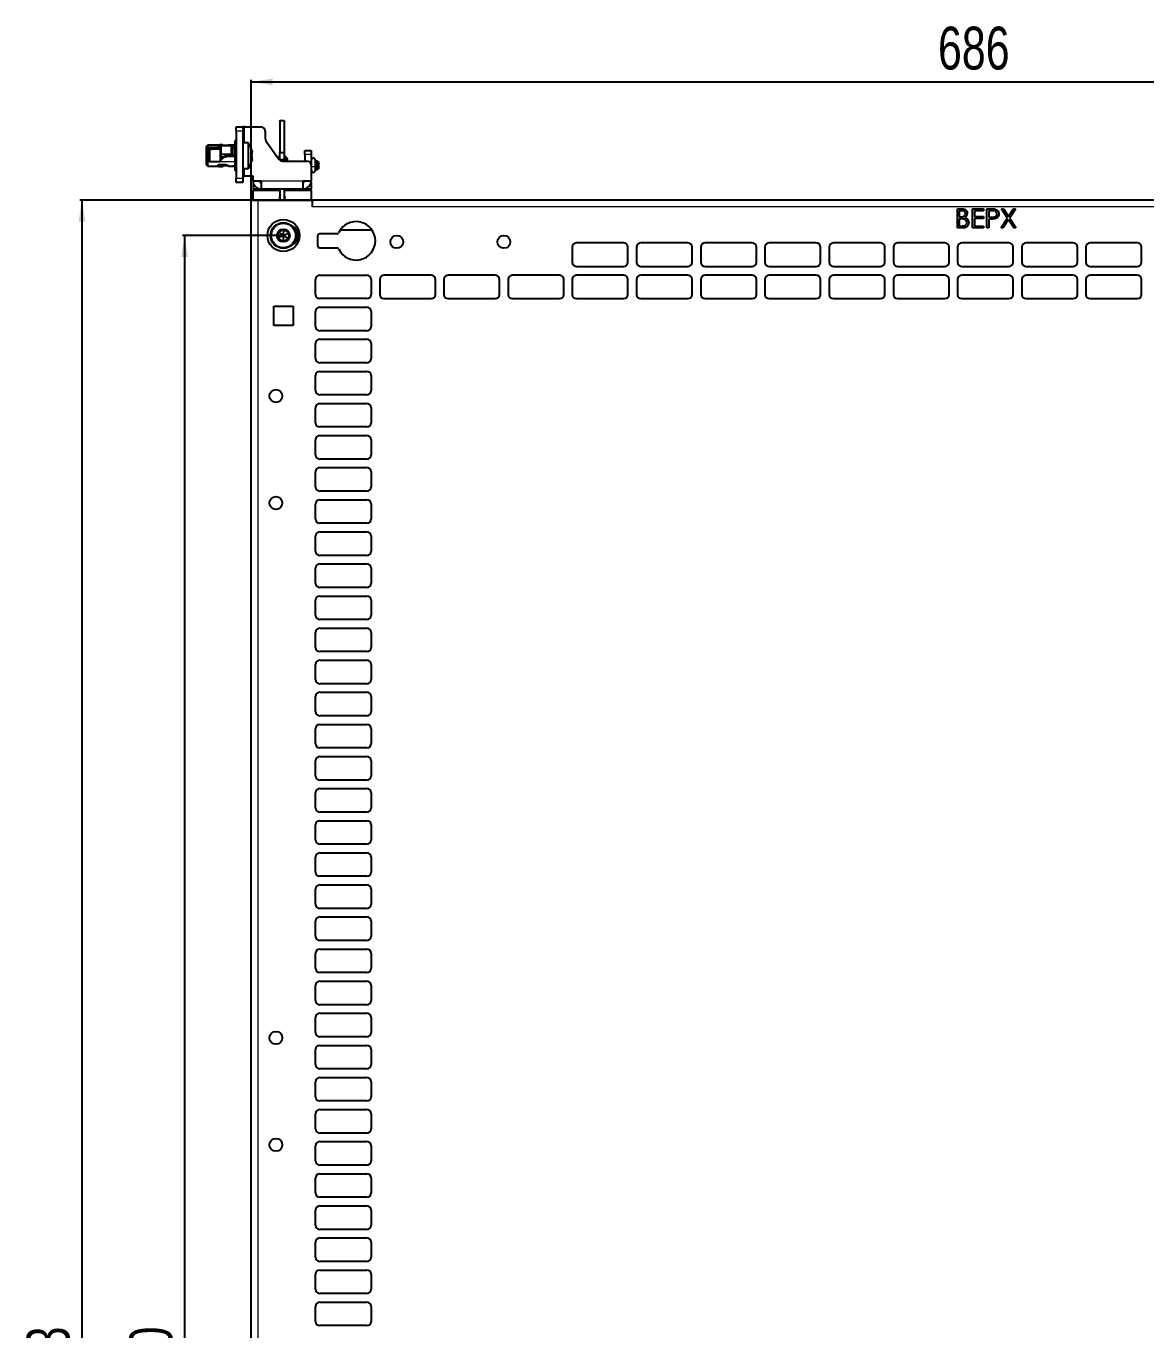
# Model space of a CAD drawing. Header units: millimetres. Extents: x -764 to 1099, y 554 to 2003.
# Drawn here: x -764 to -241, y 1319 to 1928 of the extents above; entities that cross this region are included whole.
import ezdxf

# ---------------------------------------------------------------- set-up
doc = ezdxf.new("R2010")
doc.units = ezdxf.units.MM
doc.layers.add('FORMAT', color=7, linetype='Continuous')
doc.styles.add('SLDTEXTSTYLE0', font='TXT', dxfattribs={"width": 0.75})
doc.dimstyles.new('SLDDIMSTYLE0', dxfattribs={"dimtxt": 20, "dimasz": 10, "dimexe": 0, "dimexo": 0.0625, "dimgap": 5, "dimtad": 2, "dimdec": 1, "dimrnd": 1e-09, "dimzin": 12, "dimdsep": 46, "dimtxsty": 'SLDTEXTSTYLE0', "dimsah": 1, "dimcen": 0.09, "dimadec": 0, "dimazin": 3, "dimtfac": 1, "dimtofl": 0, "dimtmove": 0, "dimatfit": 3, "dimfxl": 0, "dimfrac": 2, "dimtolj": 1, "dimtzin": 12, "dimarcsym": 0})

# ---------------------------------------------------------------- blocks, each defined once
blk = doc.blocks.new('_D')
at = {"layer": 'FORMAT'}
for p, q in [((-630.23, 1846.82), (-738.87, 1846.82)), ((-737.87, 1846.82), (-737.87, 763.8)), ((-630.23, 763.8), (-738.87, 763.8))]:
    blk.add_line(p, q, dxfattribs=at)
for points in [[(-737.87, 1846.82), (-739.41, 1836.82), (-736.33, 1836.82)], [(-737.87, 763.8), (-736.33, 773.8), (-739.41, 773.8)]]:
    blk.add_solid(points, dxfattribs=at)
at = {"layer": 'FORMAT', "insert": (-763.65, 1275.75), "char_height": 20, "attachment_point": 1, "rotation": 90, "style": 'SLDTEXTSTYLE0'}
blk.add_mtext('1083', dxfattribs=at)
blk = doc.blocks.new('_D_1')
at = {"layer": 'FORMAT'}
for p, q in [((-658.72, 1846.82), (-658.72, 1903.11)), ((-658.72, 1902.11), (27.28, 1902.11)), ((27.28, 1846.82), (27.28, 1903.11))]:
    blk.add_line(p, q, dxfattribs=at)
for points in [[(-658.72, 1902.11), (-648.72, 1900.57), (-648.72, 1903.65)], [(27.28, 1902.11), (17.28, 1903.65), (17.28, 1900.57)]]:
    blk.add_solid(points, dxfattribs=at)
at = {"layer": 'FORMAT', "insert": (-337.88, 1927.89), "char_height": 20, "attachment_point": 1, "style": 'SLDTEXTSTYLE0'}
blk.add_mtext('686', dxfattribs=at)
blk = doc.blocks.new('_D_5')
at = {"layer": 'FORMAT'}
for p, q in [((-643.73, 1830.31), (-690.87, 1830.31)), ((-689.87, 1830.31), (-689.87, 780.31)), ((-643.73, 780.31), (-690.87, 780.31))]:
    blk.add_line(p, q, dxfattribs=at)
for points in [[(-689.87, 1830.31), (-691.41, 1820.31), (-688.33, 1820.31)], [(-689.87, 780.31), (-688.33, 790.31), (-691.41, 790.31)]]:
    blk.add_solid(points, dxfattribs=at)
at = {"layer": 'FORMAT', "insert": (-715.65, 1275.75), "char_height": 20, "attachment_point": 1, "rotation": 90, "style": 'SLDTEXTSTYLE0'}
blk.add_mtext('1050', dxfattribs=at)

msp = doc.modelspace()

# ---------------------------------------------------------------- linework, layer by layer
at = {"color": 7, "linetype": 'Continuous', "lineweight": 25}
for p, q in [((-645.32, 1884.11), (-643.32, 1884.11)), ((-645.32, 1883.74), (-645.32, 1884.11)), ((-645.32, 1883.74), (-645.32, 1869.11)), ((-643.32, 1884.11), (-643.32, 1883.74)), ((-643.32, 1883.74), (-643.32, 1869.11)), ((-665.72, 1881.11), (-662.72, 1881.11)), ((-665.72, 1879.11), (-665.72, 1881.11)), ((-665.72, 1879.11), (-665.72, 1857.11)), ((-662.72, 1881.11), (-662.72, 1879.11)), ((-661.92, 1881.11), (-662.72, 1881.11)), ((-662.72, 1879.11), (-662.72, 1857.11)), ((-661.92, 1881.11), (-654.22, 1881.11)), ((-652.22, 1879.11), (-652.22, 1875.74)), ((-679.72, 1870.91), (-679.72, 1871.76)), ((-679.72, 1870.91), (-679.22, 1870.91)), ((-679.72, 1869.49), (-679.72, 1870.91)), ((-679.22, 1870.91), (-679.22, 1869.49)), ((-674.32, 1872.46), (-679.02, 1872.46)), ((-677.02, 1871.47), (-679.02, 1871.47)), ((-677.02, 1871.07), (-677.02, 1871.47)), ((-673.12, 1871.47), (-677.02, 1871.47)), ((-677.02, 1871.07), (-673.12, 1871.07)), ((-673.23, 1872.63), (-674.32, 1872.45)), ((-674.32, 1872.46), (-674.32, 1872.46)), ((-674.32, 1872.43), (-674.32, 1872.46)), ((-670.52, 1872.35), (-673.82, 1872.35)), ((-673.12, 1871.92), (-673, 1872.16)), ((-673.12, 1868.32), (-673.12, 1871.92)), ((-673, 1872.16), (-673, 1868.2)), ((-667.92, 1872.16), (-673, 1872.16)), ((-671.79, 1872.39), (-671.71, 1872.35)), ((-666.69, 1872.46), (-669.35, 1872.46)), ((-667.92, 1868.2), (-667.92, 1872.16)), ((-667.92, 1872.16), (-667.72, 1872.02)), ((-667.72, 1872.02), (-667.72, 1868.27)), ((-666.42, 1871.47), (-667.72, 1871.47)), ((-667.72, 1871.07), (-666.42, 1871.07)), ((-666.67, 1872.46), (-666.42, 1872.46)), ((-666.52, 1871.07), (-666.52, 1867.4)), ((-665.72, 1874.71), (-666.22, 1874.71)), ((-666.22, 1864.91), (-666.22, 1874.71)), ((-660.39, 1873.61), (-662.72, 1873.61)), ((-651.86, 1874.59), (-645.81, 1865.96)), ((-679.22, 1869.49), (-679.72, 1869.49)), ((-679.72, 1869.25), (-679.72, 1869.49)), ((-679.72, 1864.97), (-679.72, 1869.25)), ((-679.22, 1869.25), (-679.72, 1869.25)), ((-679.22, 1864.97), (-679.72, 1864.97)), ((-679.72, 1863.46), (-679.72, 1864.97)), ((-679.22, 1869.49), (-679.22, 1869.25)), ((-679.22, 1869.25), (-679.22, 1864.97)), ((-679.02, 1870.24), (-679.02, 1870.04)), ((-678.52, 1869.86), (-679.02, 1869.86)), ((-679.02, 1869.86), (-679.02, 1869.63)), ((-679.02, 1869.63), (-678.52, 1869.63)), ((-679.02, 1869.46), (-679.02, 1869.03)), ((-678.72, 1869.03), (-679.02, 1869.03)), ((-679.02, 1869.03), (-679.02, 1868.88)), ((-679.02, 1868.88), (-678.72, 1868.88)), ((-679.02, 1866.33), (-678.72, 1866.33)), ((-679.02, 1865.58), (-678.72, 1865.58)), ((-679.02, 1864.97), (-679.02, 1865.58)), ((-679.02, 1864.97), (-673.42, 1864.97)), ((-678.72, 1865.11), (-678.72, 1869.63)), ((-678.72, 1865.11), (-678.58, 1864.97)), ((-678.52, 1869.63), (-678.52, 1869.86)), ((-678.22, 1869.99), (-678.22, 1864.97)), ((-673.12, 1870.61), (-677.54, 1870.61)), ((-673.42, 1864.97), (-672.26, 1866.56)), ((-672.26, 1866.26), (-673.42, 1864.67)), ((-673.42, 1864.97), (-673.42, 1864.67)), ((-673.12, 1868.32), (-673, 1868.2)), ((-673.12, 1867.13), (-673.12, 1868.32)), ((-673.12, 1867.13), (-673, 1866.99)), ((-673.12, 1865.39), (-673.12, 1867.13)), ((-667.92, 1868.2), (-673, 1868.2)), ((-673, 1868.2), (-673, 1866.99)), ((-671.77, 1866.99), (-673, 1866.99)), ((-673, 1866.99), (-673, 1865.54)), ((-669.51, 1867.65), (-670.35, 1867.55)), ((-667.92, 1867.66), (-669.32, 1867.66)), ((-669.32, 1867.45), (-667.17, 1867.45)), ((-667.92, 1868.2), (-667.72, 1868.27)), ((-667.92, 1867.66), (-667.92, 1868.2)), ((-667.72, 1867.74), (-667.92, 1867.66)), ((-667.72, 1868.27), (-667.72, 1867.74)), ((-667.17, 1867.76), (-667.72, 1867.76)), ((-666.22, 1870.61), (-666.52, 1870.61)), ((-666.22, 1867.45), (-666.52, 1867.41)), ((-666.42, 1867.16), (-666.42, 1866.86)), ((-666.42, 1866.86), (-666.42, 1864.67)), ((-666.22, 1864.91), (-665.72, 1864.91)), ((-645.32, 1869.11), (-643.32, 1869.11)), ((-645.32, 1865.61), (-645.32, 1869.11)), ((-643.32, 1865.61), (-645.32, 1865.61)), ((-645.32, 1865.61), (-645.32, 1865.47)), ((-644.18, 1865.11), (-632.72, 1865.11)), ((-643.32, 1869.11), (-643.32, 1865.61)), ((-643.32, 1865.61), (-643.32, 1865.11)), ((-642.39, 1865.58), (-642.39, 1865.11)), ((-642.39, 1865.58), (-642.39, 1865.58)), ((-641.79, 1865.11), (-641.79, 1865.59)), ((-633.72, 1870.11), (-630.72, 1870.11)), ((-633.72, 1868.11), (-633.72, 1870.11)), ((-633.72, 1868.11), (-633.72, 1865.11)), ((-630.72, 1870.11), (-630.72, 1868.11)), ((-630.72, 1868.11), (-630.72, 1863.11)), ((-630.68, 1865.01), (-630.72, 1865.01)), ((-630.68, 1865.52), (-630.68, 1862.78)), ((-628.78, 1862.78), (-628.78, 1865.52)), ((-627.77, 1865.01), (-628.78, 1865.01)), ((-627.27, 1864.72), (-627.77, 1865.01)), ((-627.77, 1861.21), (-627.77, 1865.01)), ((-627.27, 1864.72), (-627.27, 1861.5)), ((-673.42, 1864.67), (-679.02, 1864.67)), ((-679.02, 1862.76), (-674.32, 1862.76)), ((-674.32, 1862.97), (-674.32, 1863.1)), ((-674.32, 1862.97), (-674.32, 1862.76)), ((-674.32, 1862.77), (-673.23, 1862.58)), ((-670.52, 1863.31), (-673.82, 1863.31)), ((-670.52, 1862.87), (-671.71, 1862.87)), ((-671.39, 1863.12), (-671.5, 1863.31)), ((-671.39, 1863.12), (-671.39, 1863.11)), ((-669.35, 1862.76), (-666.69, 1862.76)), ((-669.32, 1862.76), (-669.35, 1862.76)), ((-669.32, 1862.76), (-669.32, 1862.89)), ((-667.22, 1862.79), (-667.22, 1862.81)), ((-666.67, 1862.93), (-666.42, 1862.93)), ((-666.67, 1862.76), (-666.42, 1862.76)), ((-666.22, 1864.55), (-666.22, 1863.31)), ((-666.22, 1863.31), (-665.72, 1863.31)), ((-666.22, 1860.76), (-666.22, 1863.31)), ((-665.72, 1860.76), (-666.22, 1860.76)), ((-666.22, 1860.76), (-666.22, 1860.51)), ((-665.72, 1860.51), (-666.22, 1860.51)), ((-665.72, 1864.61), (-665.72, 1864.61)), ((-662.72, 1861.61), (-660.39, 1861.61)), ((-630.72, 1863.11), (-630.72, 1855.91)), ((-630.72, 1861.21), (-630.68, 1861.21)), ((-630.68, 1862.78), (-630.68, 1860.82)), ((-628.78, 1860.82), (-628.78, 1862.78)), ((-628.78, 1861.21), (-627.77, 1861.21)), ((-627.77, 1861.21), (-627.27, 1861.5)), ((-665.72, 1855.11), (-665.72, 1857.11)), ((-662.72, 1855.11), (-665.72, 1855.11)), ((-662.72, 1858.11), (-661.92, 1858.11)), ((-662.72, 1857.11), (-662.72, 1855.11)), ((-657.92, 1858.11), (-661.92, 1858.11)), ((-657.92, 1855.91), (-657.92, 1858.11)), ((-657.92, 1855.91), (-654.12, 1855.91)), ((-657.92, 1855.11), (-657.92, 1852.11)), ((-657.83, 1855.11), (-657.92, 1855.11)), ((-654.12, 1855.91), (-654.12, 1852.11)), ((-634.52, 1855.91), (-630.72, 1855.91)), ((-634.52, 1852.11), (-634.52, 1855.91)), ((-630.72, 1855.11), (-630.8, 1855.11)), ((-630.72, 1855.11), (-630.72, 1852.11)), ((-658.72, 763.81), (-658.72, 1846.81)), ((-658.72, 1846.81), (-655.62, 1846.81)), ((-657.92, 1852.11), (-654.12, 1852.11)), ((-657.92, 1852.11), (-657.92, 1851.31)), ((-657.92, 1846.81), (-657.92, 1851.31)), ((-655.62, 1846.81), (-630.22, 1846.81)), ((-654.12, 1852.11), (-645.82, 1852.11)), ((-645.82, 1852.11), (-642.82, 1852.11)), ((-645.82, 1851.31), (-645.82, 1852.11)), ((-645.82, 1851.31), (-645.32, 1851.31)), ((-645.32, 1852.11), (-645.32, 1846.81)), ((-643.32, 1852.11), (-643.32, 1846.81)), ((-643.32, 1851.31), (-642.82, 1851.31)), ((-642.82, 1852.11), (-634.52, 1852.11)), ((-642.82, 1852.11), (-642.82, 1851.31)), ((-634.52, 1852.11), (-630.72, 1852.11)), ((-630.72, 1851.31), (-630.72, 1852.11)), ((-630.72, 1851.31), (-630.72, 1846.81)), ((-630.22, 1846.81), (-630.22, 1846.82)), ((-1.22, 1846.82), (-630.22, 1846.82)), ((-630.22, 1846.81), (-630.22, 1843.72)), ((-328.83, 1842.82), (-327.07, 1842.82)), ((-328.83, 1833.82), (-328.83, 1842.82)), ((-328.02, 1841.89), (-328.02, 1839.01)), ((-326.93, 1841.89), (-328.02, 1841.89)), ((-321.68, 1842.82), (-316.6, 1842.82)), ((-321.68, 1833.82), (-321.68, 1842.82)), ((-320.87, 1841.89), (-320.87, 1839.13)), ((-316.6, 1841.89), (-320.87, 1841.89)), ((-316.6, 1842.82), (-316.6, 1841.89)), ((-314.98, 1842.82), (-313.22, 1842.82)), ((-314.98, 1833.82), (-314.98, 1842.82)), ((-314.18, 1841.89), (-314.18, 1838.89)), ((-312.53, 1841.89), (-314.18, 1841.89)), ((-308.23, 1842.82), (-307.3, 1842.82)), ((-305.41, 1838.41), (-308.23, 1842.82)), ((-307.3, 1842.82), (-304.95, 1839.14)), ((-304.95, 1839.14), (-302.59, 1842.82)), ((-301.66, 1842.82), (-304.48, 1838.41)), ((-302.59, 1842.82), (-301.66, 1842.82)), ((-328.02, 1839.01), (-327.48, 1839.01)), ((-328.02, 1838.09), (-328.02, 1834.74)), ((-327.49, 1838.09), (-328.02, 1838.09)), ((-328.02, 1834.74), (-326.87, 1834.74)), ((-320.87, 1839.13), (-316.6, 1839.13)), ((-320.87, 1838.2), (-320.87, 1834.74)), ((-316.6, 1838.2), (-320.87, 1838.2)), ((-320.87, 1834.74), (-316.6, 1834.74)), ((-316.6, 1839.13), (-316.6, 1838.2)), ((-316.6, 1834.74), (-316.6, 1833.82)), ((-314.18, 1838.89), (-312.6, 1838.87)), ((-314.18, 1837.97), (-314.18, 1833.82)), ((-313.53, 1837.97), (-314.18, 1837.97)), ((-308.35, 1833.82), (-305.41, 1838.41)), ((-304.95, 1837.68), (-307.42, 1833.82)), ((-302.47, 1833.82), (-304.95, 1837.68)), ((-304.48, 1838.41), (-301.54, 1833.82)), ((-643.72, 1830.31), (-646.33, 1829.09)), ((-643.72, 1830.31), (-646.08, 1831.96)), ((-643.72, 1830.31), (-643.97, 1827.43)), ((-643.72, 1830.31), (-643.47, 1833.18)), ((-643.72, 1830.31), (-641.1, 1831.53)), ((-643.72, 1830.31), (-641.35, 1828.65)), ((-627.72, 1830.07), (-627.72, 1825.57)), ((-618.77, 1831.07), (-626.72, 1831.07)), ((-602.23, 1832.82), (-617.2, 1832.82)), ((-326.4, 1833.82), (-328.83, 1833.82)), ((-316.6, 1833.82), (-321.68, 1833.82)), ((-314.18, 1833.82), (-314.98, 1833.82)), ((-307.42, 1833.82), (-308.35, 1833.82)), ((-301.54, 1833.82), (-302.47, 1833.82)), ((-626.72, 1824.57), (-618.77, 1824.57)), ((-508.72, 1824.81), (-508.72, 1817.81)), ((-484.72, 1826.81), (-506.72, 1826.81)), ((-482.72, 1817.81), (-482.72, 1824.81)), ((-478.72, 1824.81), (-478.72, 1817.81)), ((-454.72, 1826.81), (-476.72, 1826.81)), ((-452.72, 1817.81), (-452.72, 1824.81)), ((-448.72, 1824.81), (-448.72, 1817.81)), ((-424.72, 1826.81), (-446.72, 1826.81)), ((-422.72, 1817.81), (-422.72, 1824.81)), ((-418.72, 1824.81), (-418.72, 1817.81)), ((-394.72, 1826.81), (-416.72, 1826.81)), ((-392.72, 1817.81), (-392.72, 1824.81)), ((-388.72, 1824.81), (-388.72, 1817.81)), ((-364.72, 1826.81), (-386.72, 1826.81)), ((-362.72, 1817.81), (-362.72, 1824.81)), ((-358.72, 1824.81), (-358.72, 1817.81)), ((-334.72, 1826.81), (-356.72, 1826.81)), ((-332.72, 1817.81), (-332.72, 1824.81)), ((-328.72, 1824.81), (-328.72, 1817.81)), ((-304.72, 1826.81), (-326.72, 1826.81)), ((-302.72, 1817.81), (-302.72, 1824.81)), ((-298.72, 1824.81), (-298.72, 1817.81)), ((-274.72, 1826.81), (-296.72, 1826.81)), ((-272.72, 1817.81), (-272.72, 1824.81)), ((-268.72, 1824.81), (-268.72, 1817.81)), ((-244.72, 1826.81), (-266.72, 1826.81)), ((-242.72, 1817.81), (-242.72, 1824.81)), ((-626.72, 1811.81), (-604.72, 1811.81)), ((-574.72, 1811.81), (-596.72, 1811.81)), ((-544.72, 1811.81), (-566.72, 1811.81)), ((-514.72, 1811.81), (-536.72, 1811.81)), ((-506.72, 1815.81), (-484.72, 1815.81)), ((-484.72, 1811.81), (-506.72, 1811.81)), ((-476.72, 1815.81), (-454.72, 1815.81)), ((-454.72, 1811.81), (-476.72, 1811.81)), ((-446.72, 1815.81), (-424.72, 1815.81)), ((-424.72, 1811.81), (-446.72, 1811.81)), ((-416.72, 1815.81), (-394.72, 1815.81)), ((-394.72, 1811.81), (-416.72, 1811.81)), ((-386.72, 1815.81), (-364.72, 1815.81)), ((-364.72, 1811.81), (-386.72, 1811.81)), ((-356.72, 1815.81), (-334.72, 1815.81)), ((-334.72, 1811.81), (-356.72, 1811.81)), ((-326.72, 1815.81), (-304.72, 1815.81)), ((-304.72, 1811.81), (-326.72, 1811.81)), ((-296.72, 1815.81), (-274.72, 1815.81)), ((-274.72, 1811.81), (-296.72, 1811.81)), ((-266.72, 1815.81), (-244.72, 1815.81)), ((-244.72, 1811.81), (-266.72, 1811.81)), ((-628.72, 1802.81), (-628.72, 1809.81)), ((-602.72, 1809.81), (-602.72, 1802.81)), ((-598.72, 1809.81), (-598.72, 1802.81)), ((-572.72, 1802.81), (-572.72, 1809.81)), ((-568.72, 1809.81), (-568.72, 1802.81)), ((-542.72, 1802.81), (-542.72, 1809.81)), ((-538.72, 1809.81), (-538.72, 1802.81)), ((-512.72, 1802.81), (-512.72, 1809.81)), ((-508.72, 1809.81), (-508.72, 1802.81)), ((-482.72, 1802.81), (-482.72, 1809.81)), ((-478.72, 1809.81), (-478.72, 1802.81)), ((-452.72, 1802.81), (-452.72, 1809.81)), ((-448.72, 1809.81), (-448.72, 1802.81)), ((-422.72, 1802.81), (-422.72, 1809.81)), ((-418.72, 1809.81), (-418.72, 1802.81)), ((-392.72, 1802.81), (-392.72, 1809.81)), ((-388.72, 1809.81), (-388.72, 1802.81)), ((-362.72, 1802.81), (-362.72, 1809.81)), ((-358.72, 1809.81), (-358.72, 1802.81)), ((-332.72, 1802.81), (-332.72, 1809.81)), ((-328.72, 1809.81), (-328.72, 1802.81)), ((-302.72, 1802.81), (-302.72, 1809.81)), ((-298.72, 1809.81), (-298.72, 1802.81)), ((-272.72, 1802.81), (-272.72, 1809.81)), ((-268.72, 1809.81), (-268.72, 1802.81)), ((-242.72, 1802.81), (-242.72, 1809.81)), ((-604.72, 1800.81), (-626.72, 1800.81)), ((-596.72, 1800.81), (-574.72, 1800.81)), ((-566.72, 1800.81), (-544.72, 1800.81)), ((-536.72, 1800.81), (-514.72, 1800.81)), ((-506.72, 1800.81), (-484.72, 1800.81)), ((-476.72, 1800.81), (-454.72, 1800.81)), ((-446.72, 1800.81), (-424.72, 1800.81)), ((-416.72, 1800.81), (-394.72, 1800.81)), ((-386.72, 1800.81), (-364.72, 1800.81)), ((-356.72, 1800.81), (-334.72, 1800.81)), ((-326.72, 1800.81), (-304.72, 1800.81)), ((-296.72, 1800.81), (-274.72, 1800.81)), ((-266.72, 1800.81), (-244.72, 1800.81)), ((-648.22, 1797.31), (-639.22, 1797.31)), ((-648.22, 1788.31), (-648.22, 1797.31)), ((-639.22, 1797.31), (-639.22, 1788.31)), ((-628.72, 1787.81), (-628.72, 1794.81)), ((-626.72, 1796.81), (-604.72, 1796.81)), ((-602.72, 1794.81), (-602.72, 1787.81)), ((-639.22, 1788.31), (-648.22, 1788.31)), ((-604.72, 1785.81), (-626.72, 1785.81)), ((-628.72, 1772.81), (-628.72, 1779.81)), ((-626.72, 1781.81), (-604.72, 1781.81)), ((-602.72, 1779.81), (-602.72, 1772.81)), ((-604.72, 1770.81), (-626.72, 1770.81)), ((-628.72, 1757.81), (-628.72, 1764.81)), ((-626.72, 1766.81), (-604.72, 1766.81)), ((-602.72, 1764.81), (-602.72, 1757.81)), ((-604.72, 1755.81), (-626.72, 1755.81)), ((-628.72, 1742.81), (-628.72, 1749.81)), ((-626.72, 1751.81), (-604.72, 1751.81)), ((-602.72, 1749.81), (-602.72, 1742.81)), ((-604.72, 1740.81), (-626.72, 1740.81)), ((-626.72, 1736.81), (-604.72, 1736.81)), ((-628.72, 1727.81), (-628.72, 1734.81)), ((-602.72, 1734.81), (-602.72, 1727.81)), ((-604.72, 1725.81), (-626.72, 1725.81)), ((-628.72, 1712.81), (-628.72, 1719.81)), ((-626.72, 1721.81), (-604.72, 1721.81)), ((-602.72, 1719.81), (-602.72, 1712.81)), ((-604.72, 1710.81), (-626.72, 1710.81)), ((-626.72, 1706.81), (-604.72, 1706.81)), ((-628.72, 1697.81), (-628.72, 1704.81)), ((-602.72, 1704.81), (-602.72, 1697.81)), ((-604.72, 1695.81), (-626.72, 1695.81)), ((-628.72, 1682.81), (-628.72, 1689.81)), ((-626.72, 1691.81), (-604.72, 1691.81)), ((-602.72, 1689.81), (-602.72, 1682.81)), ((-604.72, 1680.81), (-626.72, 1680.81)), ((-626.72, 1676.81), (-604.72, 1676.81)), ((-628.72, 1667.81), (-628.72, 1674.81)), ((-602.72, 1674.81), (-602.72, 1667.81)), ((-604.72, 1665.81), (-626.72, 1665.81)), ((-628.72, 1652.81), (-628.72, 1659.81)), ((-626.72, 1661.81), (-604.72, 1661.81)), ((-602.72, 1659.81), (-602.72, 1652.81)), ((-604.72, 1650.81), (-626.72, 1650.81)), ((-626.72, 1646.81), (-604.72, 1646.81)), ((-628.72, 1637.81), (-628.72, 1644.81)), ((-602.72, 1644.81), (-602.72, 1637.81)), ((-604.72, 1635.81), (-626.72, 1635.81)), ((-628.72, 1622.81), (-628.72, 1629.81)), ((-626.72, 1631.81), (-604.72, 1631.81)), ((-602.72, 1629.81), (-602.72, 1622.81)), ((-604.72, 1620.81), (-626.72, 1620.81)), ((-626.72, 1616.81), (-604.72, 1616.81)), ((-628.72, 1607.81), (-628.72, 1614.81)), ((-602.72, 1614.81), (-602.72, 1607.81)), ((-604.72, 1605.81), (-626.72, 1605.81)), ((-628.72, 1592.81), (-628.72, 1599.81)), ((-626.72, 1601.81), (-604.72, 1601.81)), ((-602.72, 1599.81), (-602.72, 1592.81)), ((-604.72, 1590.81), (-626.72, 1590.81)), ((-628.72, 1577.81), (-628.72, 1584.81)), ((-626.72, 1586.81), (-604.72, 1586.81)), ((-602.72, 1584.81), (-602.72, 1577.81)), ((-604.72, 1575.81), (-626.72, 1575.81)), ((-628.72, 1562.81), (-628.72, 1569.81)), ((-626.72, 1571.81), (-604.72, 1571.81)), ((-602.72, 1569.81), (-602.72, 1562.81)), ((-604.72, 1560.81), (-626.72, 1560.81)), ((-628.72, 1547.81), (-628.72, 1554.81)), ((-626.72, 1556.81), (-604.72, 1556.81)), ((-602.72, 1554.81), (-602.72, 1547.81)), ((-604.72, 1545.81), (-626.72, 1545.81)), ((-626.72, 1541.81), (-604.72, 1541.81)), ((-628.72, 1532.81), (-628.72, 1539.81)), ((-602.72, 1539.81), (-602.72, 1532.81)), ((-604.72, 1530.81), (-626.72, 1530.81)), ((-628.72, 1517.81), (-628.72, 1524.81)), ((-626.72, 1526.81), (-604.72, 1526.81)), ((-602.72, 1524.81), (-602.72, 1517.81)), ((-604.72, 1515.81), (-626.72, 1515.81)), ((-626.72, 1511.81), (-604.72, 1511.81)), ((-628.72, 1502.81), (-628.72, 1509.81)), ((-602.72, 1509.81), (-602.72, 1502.81)), ((-604.72, 1500.81), (-626.72, 1500.81)), ((-628.72, 1487.81), (-628.72, 1494.81)), ((-626.72, 1496.81), (-604.72, 1496.81)), ((-602.72, 1494.81), (-602.72, 1487.81)), ((-604.72, 1485.81), (-626.72, 1485.81)), ((-626.72, 1481.81), (-604.72, 1481.81)), ((-628.72, 1472.81), (-628.72, 1479.81)), ((-602.72, 1479.81), (-602.72, 1472.81)), ((-604.72, 1470.81), (-626.72, 1470.81)), ((-628.72, 1457.81), (-628.72, 1464.81)), ((-626.72, 1466.81), (-604.72, 1466.81)), ((-602.72, 1464.81), (-602.72, 1457.81)), ((-604.72, 1455.81), (-626.72, 1455.81)), ((-626.72, 1451.81), (-604.72, 1451.81)), ((-628.72, 1442.81), (-628.72, 1449.81)), ((-602.72, 1449.81), (-602.72, 1442.81)), ((-604.72, 1440.81), (-626.72, 1440.81)), ((-628.72, 1427.81), (-628.72, 1434.81)), ((-626.72, 1436.81), (-604.72, 1436.81)), ((-602.72, 1434.81), (-602.72, 1427.81)), ((-604.72, 1425.81), (-626.72, 1425.81)), ((-626.72, 1421.81), (-604.72, 1421.81)), ((-628.72, 1412.81), (-628.72, 1419.81)), ((-602.72, 1419.81), (-602.72, 1412.81)), ((-604.72, 1410.81), (-626.72, 1410.81)), ((-628.72, 1397.81), (-628.72, 1404.81)), ((-626.72, 1406.81), (-604.72, 1406.81)), ((-602.72, 1404.81), (-602.72, 1397.81)), ((-604.72, 1395.81), (-626.72, 1395.81)), ((-628.72, 1382.81), (-628.72, 1389.81)), ((-626.72, 1391.81), (-604.72, 1391.81)), ((-602.72, 1389.81), (-602.72, 1382.81)), ((-604.72, 1380.81), (-626.72, 1380.81)), ((-628.72, 1367.81), (-628.72, 1374.81)), ((-626.72, 1376.81), (-604.72, 1376.81)), ((-602.72, 1374.81), (-602.72, 1367.81)), ((-604.72, 1365.81), (-626.72, 1365.81)), ((-628.72, 1352.81), (-628.72, 1359.81)), ((-626.72, 1361.81), (-604.72, 1361.81)), ((-602.72, 1359.81), (-602.72, 1352.81)), ((-604.72, 1350.81), (-626.72, 1350.81)), ((-626.72, 1346.81), (-604.72, 1346.81)), ((-628.72, 1337.81), (-628.72, 1344.81)), ((-602.72, 1344.81), (-602.72, 1337.81)), ((-604.72, 1335.81), (-626.72, 1335.81)), ((-628.72, 1322.81), (-628.72, 1329.81)), ((-626.72, 1331.81), (-604.72, 1331.81)), ((-602.72, 1329.81), (-602.72, 1322.81)), ((-604.72, 1320.81), (-626.72, 1320.81))]:
    msp.add_line(p, q, dxfattribs=at)
at = {"color": 8, "linetype": 'Continuous', "lineweight": 18}
for p, q in [((-643.32, 1883.74), (-645.32, 1883.74)), ((-662.72, 1879.11), (-665.72, 1879.11)), ((-661.92, 1873.61), (-661.92, 1881.11)), ((-679.02, 1872.46), (-679.02, 1871.47)), ((-671.82, 1872.35), (-671.79, 1872.39)), ((-666.42, 1871.47), (-666.42, 1872.46)), ((-666.42, 1870.61), (-666.42, 1871.07)), ((-660.39, 1873.61), (-660.39, 1861.61)), ((-659.95, 1873.38), (-659.95, 1861.84)), ((-672.26, 1866.56), (-672.26, 1866.26)), ((-669.51, 1867.43), (-669.51, 1867.65)), ((-669.32, 1867.66), (-669.32, 1867.45)), ((-667.17, 1867.45), (-667.17, 1867.76)), ((-630.72, 1868.11), (-633.72, 1868.11)), ((-679.02, 1864.67), (-679.02, 1862.76)), ((-666.42, 1864.67), (-673.42, 1864.67)), ((-670.52, 1862.87), (-670.52, 1863.31)), ((-666.67, 1862.93), (-666.67, 1862.76)), ((-666.42, 1862.93), (-666.42, 1864.67)), ((-661.92, 1858.11), (-661.92, 1861.61)), ((-665.72, 1857.11), (-662.72, 1857.11)), ((-654.12, 1855.91), (-634.52, 1855.91)), ((-657.92, 1851.31), (-645.82, 1851.31)), ((-655.62, 1846.81), (-655.62, 763.81)), ((-642.82, 1851.31), (-630.72, 1851.31)), ((-1.22, 1843.72), (-630.22, 1843.72))]:
    msp.add_line(p, q, dxfattribs=at)
at = {"color": 7, "linetype": 'Continuous', "lineweight": 25, "flags": 128}
for points in [[(-666.22, 1871.09), (-666.28, 1871.08), (-666.42, 1871.07)], [(-679.22, 1870.12), (-679.21, 1870.15), (-679.2, 1870.17), (-679.18, 1870.19), (-679.16, 1870.21), (-679.13, 1870.22), (-679.09, 1870.23), (-679.06, 1870.24), (-679.02, 1870.24)], [(-679.22, 1865.09), (-679.21, 1865.07), (-679.2, 1865.05), (-679.18, 1865.03), (-679.16, 1865.01), (-679.13, 1864.99), (-679.09, 1864.98), (-679.06, 1864.97), (-679.02, 1864.97)], [(-666.22, 1864.95), (-666.28, 1864.96), (-666.42, 1864.97)], [(-666.22, 1864.55), (-666.22, 1864.57), (-666.23, 1864.59), (-666.25, 1864.62), (-666.28, 1864.63), (-666.31, 1864.65), (-666.34, 1864.66), (-666.38, 1864.67), (-666.42, 1864.67)], [(-643.32, 1848.81), (-643.16, 1848.54), (-643.07, 1848.06)], [(-643.07, 1848.06), (-643.16, 1847.58), (-643.32, 1847.31)]]:
    msp.add_lwpolyline(points, dxfattribs=at)
at = {"color": 8, "linetype": 'Continuous', "lineweight": 18, "flags": 128}
msp.add_lwpolyline([(-642.39, 1865.58), (-642.39, 1865.58), (-642.36, 1865.51), (-642.3, 1865.45), (-642.2, 1865.41), (-642.08, 1865.4), (-641.97, 1865.42), (-641.87, 1865.46), (-641.81, 1865.53), (-641.79, 1865.59)], dxfattribs=at)
at = {"color": 7, "linetype": 'Continuous', "lineweight": 25}
for centre, radius in [((-643.72, 1830.31), 7.5), ((-643.72, 1830.31), 6), ((-643.72, 1830.31), 5.7), ((-643.72, 1830.31), 3), ((-590.72, 1827.32), 3), ((-540.72, 1827.32), 3), ((-647.22, 1755.31), 3), ((-647.22, 1705.31), 3), ((-647.22, 1455.31), 3), ((-647.22, 1405.31), 3)]:
    msp.add_circle(centre, radius, dxfattribs=at)
for centre, radius, start, end in [((-654.22, 1879.11), 2, 360, 90), ((-679.02, 1871.76), 0.7, 90, 180), ((-679.08, 1870.83), 0.641, 84.2482, 172.76341), ((-679.04, 1870.89), 0.183, 84.2482, 172.76341), ((-666.42, 1872.66), 0.2, 269.9998, 359.9998), ((-666.4, 1871.65), 0.183, 264.2482, 352.76341), ((-660.39, 1873.07), 0.54, 35.25153, 90), ((-668.12, 1867.61), 10, 10.88492, 35.25153), ((-650.22, 1875.74), 2, 180, 214.99202), ((-679.1, 1865.37), 0.71, 215.13134, 277.00891), ((-669.32, 1866.52), 0.932, 89.97001, 102.02775), ((-667.1, 1867.07), 0.687, 7.23659, 95.7518), ((-667.1, 1866.77), 0.687, 7.23659, 95.7518), ((-666.17, 1864.47), 0.46, 10.17904, 76.87192), ((-668.12, 1867.61), 10, 324.74847, 349.02158), ((-644.18, 1867.11), 2, 214.99202, 270), ((-632.72, 1863.11), 2, 0, 90), ((-629.73, 1865.52), 0.95, 0, 180), ((-679.02, 1863.46), 0.7, 180, 270), ((-666.41, 1862.73), 0.197, 1.0398, 91.00336), ((-666.42, 1862.56), 0.2, 0.0002, 90.0002), ((-660.39, 1862.15), 0.54, 270, 324.74847), ((-629.73, 1860.82), 0.95, 180, 0), ((-654.12, 1855.91), 3.8, 180, 270), ((-654.12, 1855.91), 0.8, 180, 270), ((-634.52, 1855.91), 3.8, 270, 0), ((-634.52, 1855.91), 0.8, 270, 0), ((-644.32, 1848.06), 1.25, 143.1301, 216.8699), ((-641.22, 1830.31), 4.5, 294.97496, 65.02504), ((-609.72, 1827.82), 9, 205.15066, 154.84934), ((-626.72, 1830.07), 1, 90, 180), ((-618.77, 1832.07), 1, 270, 334.84934), ((-626.72, 1825.57), 1, 180, 270), ((-618.77, 1823.57), 1, 25.15066, 90), ((-506.72, 1824.81), 2, 90, 180), ((-484.72, 1824.81), 2, 0, 90), ((-476.72, 1824.81), 2, 90, 180), ((-454.72, 1824.81), 2, 0, 90), ((-446.72, 1824.81), 2, 90, 180), ((-424.72, 1824.81), 2, 0, 90), ((-416.72, 1824.81), 2, 90, 180), ((-394.72, 1824.81), 2, 0, 90), ((-386.72, 1824.81), 2, 90, 180), ((-364.72, 1824.81), 2, 0, 90), ((-356.72, 1824.81), 2, 90, 180), ((-334.72, 1824.81), 2, 0, 90), ((-326.72, 1824.81), 2, 90, 180), ((-304.72, 1824.81), 2, 0, 90), ((-296.72, 1824.81), 2, 90, 180), ((-274.72, 1824.81), 2, 0, 90), ((-266.72, 1824.81), 2, 90, 180), ((-244.72, 1824.81), 2, 0, 90), ((-506.72, 1817.81), 2, 180, 270), ((-484.72, 1817.81), 2, 270, 0), ((-476.72, 1817.81), 2, 180, 270), ((-454.72, 1817.81), 2, 270, 0), ((-446.72, 1817.81), 2, 180, 270), ((-424.72, 1817.81), 2, 270, 0), ((-416.72, 1817.81), 2, 180, 270), ((-394.72, 1817.81), 2, 270, 0), ((-386.72, 1817.81), 2, 180, 270), ((-364.72, 1817.81), 2, 270, 0), ((-356.72, 1817.81), 2, 180, 270), ((-334.72, 1817.81), 2, 270, 0), ((-326.72, 1817.81), 2, 180, 270), ((-304.72, 1817.81), 2, 270, 0), ((-296.72, 1817.81), 2, 180, 270), ((-274.72, 1817.81), 2, 270, 0), ((-266.72, 1817.81), 2, 180, 270), ((-244.72, 1817.81), 2, 270, 0), ((-626.72, 1809.81), 2, 90, 180), ((-604.72, 1809.81), 2, 0, 90), ((-596.72, 1809.81), 2, 90, 180), ((-574.72, 1809.81), 2, 0, 90), ((-566.72, 1809.81), 2, 90, 180), ((-544.72, 1809.81), 2, 0, 90), ((-536.72, 1809.81), 2, 90, 180), ((-514.72, 1809.81), 2, 0, 90), ((-506.72, 1809.81), 2, 90, 180), ((-484.72, 1809.81), 2, 0, 90), ((-476.72, 1809.81), 2, 90, 180), ((-454.72, 1809.81), 2, 0, 90), ((-446.72, 1809.81), 2, 90, 180), ((-424.72, 1809.81), 2, 0, 90), ((-416.72, 1809.81), 2, 90, 180), ((-394.72, 1809.81), 2, 0, 90), ((-386.72, 1809.81), 2, 90, 180), ((-364.72, 1809.81), 2, 0, 90), ((-356.72, 1809.81), 2, 90, 180), ((-334.72, 1809.81), 2, 0, 90), ((-326.72, 1809.81), 2, 90, 180), ((-304.72, 1809.81), 2, 0, 90), ((-296.72, 1809.81), 2, 90, 180), ((-274.72, 1809.81), 2, 0, 90), ((-266.72, 1809.81), 2, 90, 180), ((-244.72, 1809.81), 2, 0, 90), ((-626.72, 1802.81), 2, 180, 270), ((-604.72, 1802.81), 2, 270, 0), ((-596.72, 1802.81), 2, 180, 270), ((-574.72, 1802.81), 2, 270, 0), ((-566.72, 1802.81), 2, 180, 270), ((-544.72, 1802.81), 2, 270, 0), ((-536.72, 1802.81), 2, 180, 270), ((-514.72, 1802.81), 2, 270, 0), ((-506.72, 1802.81), 2, 180, 270), ((-484.72, 1802.81), 2, 270, 0), ((-476.72, 1802.81), 2, 180, 270), ((-454.72, 1802.81), 2, 270, 0), ((-446.72, 1802.81), 2, 180, 270), ((-424.72, 1802.81), 2, 270, 0), ((-416.72, 1802.81), 2, 180, 270), ((-394.72, 1802.81), 2, 270, 0), ((-386.72, 1802.81), 2, 180, 270), ((-364.72, 1802.81), 2, 270, 0), ((-356.72, 1802.81), 2, 180, 270), ((-334.72, 1802.81), 2, 270, 0), ((-326.72, 1802.81), 2, 180, 270), ((-304.72, 1802.81), 2, 270, 0), ((-296.72, 1802.81), 2, 180, 270), ((-274.72, 1802.81), 2, 270, 0), ((-266.72, 1802.81), 2, 180, 270), ((-244.72, 1802.81), 2, 270, 0), ((-626.72, 1794.81), 2, 90, 180), ((-604.72, 1794.81), 2, 0, 90), ((-626.72, 1787.81), 2, 180, 270), ((-604.72, 1787.81), 2, 270, 0), ((-626.72, 1779.81), 2, 90, 180), ((-604.72, 1779.81), 2, 0, 90), ((-626.72, 1772.81), 2, 180, 270), ((-604.72, 1772.81), 2, 270, 360), ((-626.72, 1764.81), 2, 90, 180), ((-604.72, 1764.81), 2, 0, 90), ((-626.72, 1757.81), 2, 180, 270), ((-604.72, 1757.81), 2, 270, 0), ((-626.72, 1749.81), 2, 90, 180), ((-604.72, 1749.81), 2, 0, 90), ((-626.72, 1742.81), 2, 180, 270), ((-626.72, 1734.81), 2, 90, 180), ((-604.72, 1742.81), 2, 270, 0), ((-604.72, 1734.81), 2, 0, 90), ((-626.72, 1727.81), 2, 180, 270), ((-604.72, 1727.81), 2, 270, 0), ((-626.72, 1719.81), 2, 90, 180), ((-604.72, 1719.81), 2, 0, 90), ((-626.72, 1712.81), 2, 180, 270), ((-604.72, 1712.81), 2, 270, 0), ((-626.72, 1704.81), 2, 90, 180), ((-604.72, 1704.81), 2, 0, 90), ((-626.72, 1697.81), 2, 180, 270), ((-604.72, 1697.81), 2, 270, 0), ((-626.72, 1689.81), 2, 90, 180), ((-604.72, 1689.81), 2, 0, 90), ((-626.72, 1682.81), 2, 180, 270), ((-604.72, 1682.81), 2, 270, 0), ((-626.72, 1674.81), 2, 90, 180), ((-604.72, 1674.81), 2, 0, 90), ((-626.72, 1667.81), 2, 180, 270), ((-604.72, 1667.81), 2, 270, 0), ((-626.72, 1659.81), 2, 90, 180), ((-604.72, 1659.81), 2, 0, 90), ((-626.72, 1652.81), 2, 180, 270), ((-604.72, 1652.81), 2, 270, 0), ((-626.72, 1644.81), 2, 90, 180), ((-604.72, 1644.81), 2, 0, 90), ((-626.72, 1637.81), 2, 180, 270), ((-604.72, 1637.81), 2, 270, 0), ((-626.72, 1629.81), 2, 90, 180), ((-604.72, 1629.81), 2, 0, 90), ((-626.72, 1622.81), 2, 180, 270), ((-604.72, 1622.81), 2, 270, 0), ((-626.72, 1614.81), 2, 90, 180), ((-604.72, 1614.81), 2, 0, 90), ((-626.72, 1607.81), 2, 180, 270), ((-604.72, 1607.81), 2, 270, 0), ((-626.72, 1599.81), 2, 90, 180), ((-604.72, 1599.81), 2, 0, 90), ((-626.72, 1592.81), 2, 180, 270), ((-604.72, 1592.81), 2, 270, 0), ((-626.72, 1584.81), 2, 90, 180), ((-604.72, 1584.81), 2, 0, 90), ((-626.72, 1577.81), 2, 180, 270), ((-604.72, 1577.81), 2, 270, 0), ((-626.72, 1569.81), 2, 90, 180), ((-604.72, 1569.81), 2, 0, 90), ((-626.72, 1562.81), 2, 180, 270), ((-604.72, 1562.81), 2, 270, 0), ((-626.72, 1554.81), 2, 90, 180), ((-604.72, 1554.81), 2, 0, 90), ((-626.72, 1547.81), 2, 180, 270), ((-626.72, 1539.81), 2, 90, 180), ((-604.72, 1547.81), 2, 270, 0), ((-604.72, 1539.81), 2, 0, 90), ((-626.72, 1532.81), 2, 180, 270), ((-604.72, 1532.81), 2, 270, 0), ((-626.72, 1524.81), 2, 90, 180), ((-604.72, 1524.81), 2, 0, 90), ((-626.72, 1517.81), 2, 180, 270), ((-604.72, 1517.81), 2, 270, 0), ((-626.72, 1509.81), 2, 90, 180), ((-604.72, 1509.81), 2, 0, 90), ((-626.72, 1502.81), 2, 180, 270), ((-604.72, 1502.81), 2, 270, 0), ((-626.72, 1494.81), 2, 90, 180), ((-604.72, 1494.81), 2, 0, 90), ((-626.72, 1487.81), 2, 180, 270), ((-604.72, 1487.81), 2, 270, 0), ((-626.72, 1479.81), 2, 90, 180), ((-604.72, 1479.81), 2, 0, 90), ((-626.72, 1472.81), 2, 180, 270), ((-604.72, 1472.81), 2, 270, 0), ((-626.72, 1464.81), 2, 90, 180), ((-604.72, 1464.81), 2, 0, 90), ((-626.72, 1457.81), 2, 180, 270), ((-604.72, 1457.81), 2, 270, 0), ((-626.72, 1449.81), 2, 90, 180), ((-604.72, 1449.81), 2, 0, 90), ((-626.72, 1442.81), 2, 180, 270), ((-604.72, 1442.81), 2, 270, 0), ((-626.72, 1434.81), 2, 90, 180), ((-604.72, 1434.81), 2, 0, 90), ((-626.72, 1427.81), 2, 180, 270), ((-604.72, 1427.81), 2, 270, 0), ((-626.72, 1419.81), 2, 90, 180), ((-604.72, 1419.81), 2, 0, 90), ((-626.72, 1412.81), 2, 180, 270), ((-604.72, 1412.81), 2, 270, 0), ((-626.72, 1404.81), 2, 90, 180), ((-604.72, 1404.81), 2, 0, 90), ((-626.72, 1397.81), 2, 180, 270), ((-604.72, 1397.81), 2, 270, 0), ((-626.72, 1389.81), 2, 90, 180), ((-604.72, 1389.81), 2, 0, 90), ((-626.72, 1382.81), 2, 180, 270), ((-604.72, 1382.81), 2, 270, 0), ((-626.72, 1374.81), 2, 90, 180), ((-604.72, 1374.81), 2, 0, 90), ((-626.72, 1367.81), 2, 180, 270), ((-604.72, 1367.81), 2, 270, 0), ((-626.72, 1359.81), 2, 90, 180), ((-604.72, 1359.81), 2, 0, 90), ((-626.72, 1352.81), 2, 180, 270), ((-626.72, 1344.81), 2, 90, 180), ((-604.72, 1352.81), 2, 270, 0), ((-604.72, 1344.81), 2, 0, 90), ((-626.72, 1337.81), 2, 180, 270), ((-604.72, 1337.81), 2, 270, 0), ((-626.72, 1329.81), 2, 90, 180), ((-604.72, 1329.81), 2, 0, 90), ((-626.72, 1322.81), 2, 180, 270), ((-604.72, 1322.81), 2, 270, 0)]:
    msp.add_arc(centre, radius, start, end, dxfattribs=at)
at = {"color": 8, "linetype": 'Continuous', "lineweight": 18}
for centre, start, end in [((-629.96, 1864.2), 243.08911, 278.36945), ((-629.5, 1864.2), 261.63055, 296.91089)]:
    msp.add_arc(centre, 1.59, start, end, dxfattribs=at)
at = {"color": 7, "linetype": 'Continuous', "lineweight": 25}
msp.add_ellipse((-669.32, 1867.33), major_axis=(0.75, 0), ratio=0.445831, start_param=1.570796, end_param=1.83344, dxfattribs=at)
for points, knots in [([(-679.02, 1871.47), (-679.02, 1871.2), (-679.02, 1870.73), (-679.02, 1870.13), (-679.02, 1869.86)], [0, 0, 0, 0, 0.559866, 1, 1, 1, 1]), ([(-677.02, 1871.47), (-677.3, 1871.2), (-677.8, 1870.73), (-678.3, 1870.13), (-678.52, 1869.86)], [0, 0, 0, 0, 0.559911, 1, 1, 1, 1]), ([(-677.02, 1871.07), (-677.3, 1870.83), (-677.8, 1870.41), (-678.3, 1869.87), (-678.52, 1869.63)], [0, 0, 0, 0, 0.559868, 1, 1, 1, 1]), ([(-674.32, 1872.46), (-673.82, 1872.57), (-673.15, 1872.73), (-672.25, 1872.71), (-671.95, 1872.5), (-671.79, 1872.39)], [0, 0, 0, 0, 0.587693, 0.790818, 1, 1, 1, 1]), ([(-673.82, 1872.35), (-673.87, 1872.35), (-673.99, 1872.35), (-674.14, 1872.37), (-674.25, 1872.39), (-674.31, 1872.41), (-674.32, 1872.42), (-674.32, 1872.43)], [0, 0, 0, 0, 0.2144453, 0.4288931, 0.6432387, 0.8571881, 1, 1, 1, 1]), ([(-672.22, 1872.62), (-672.28, 1872.66), (-672.37, 1872.71), (-672.51, 1872.74), (-672.75, 1872.73), (-673.04, 1872.66), (-673.3, 1872.62), (-673.39, 1872.61)], [0, 0, 0, 0, 0.19596, 0.292391, 0.38871, 0.788731, 1, 1, 1, 1]), ([(-669.35, 1872.45), (-669.35, 1872.45), (-669.38, 1872.46), (-669.56, 1872.42), (-669.85, 1872.38), (-670.19, 1872.35), (-670.42, 1872.35), (-670.52, 1872.35)], [0, 0, 0, 0, 0.132621, 0.367345, 0.598403, 0.830955, 1, 1, 1, 1]), ([(-679.02, 1864.97), (-679.02, 1865.16), (-679.02, 1865.58), (-679.02, 1866.07), (-679.02, 1866.33)], [0, 0, 0, 0, 0.464597, 1, 1, 1, 1]), ([(-672.26, 1866.56), (-672.14, 1866.69), (-671.9, 1866.96), (-671.23, 1867.3), (-670.69, 1867.45), (-670.35, 1867.55)], [0, 0, 0, 0, 0.261809, 0.533628, 1, 1, 1, 1]), ([(-672.26, 1866.26), (-672.09, 1866.43), (-671.74, 1866.79), (-670.76, 1867.16), (-670, 1867.33), (-669.51, 1867.43)], [0, 0, 0, 0, 0.2540266, 0.5265912, 1, 1, 1, 1]), ([(-666.22, 1867.4), (-666.22, 1867.41), (-666.22, 1867.41), (-666.24, 1867.42), (-666.28, 1867.43), (-666.35, 1867.42), (-666.42, 1867.41), (-666.47, 1867.4), (-666.48, 1867.39)], [0, 0, 0, 0, 0.1617491, 0.3126795, 0.4463249, 0.6476804, 0.8628354, 1, 1, 1, 1]), ([(-666.22, 1866.22), (-666.22, 1866.23), (-666.22, 1866.23), (-666.24, 1866.24), (-666.27, 1866.26), (-666.35, 1866.27), (-666.39, 1866.27), (-666.42, 1866.28)], [0, 0, 0, 0, 0.195302, 0.377541, 0.538909, 0.761383, 1, 1, 1, 1]), ([(-658.52, 1867.85), (-658.52, 1867.86), (-658.52, 1867.88), (-658.51, 1867.92), (-658.47, 1868.03), (-658.38, 1868.16), (-658.32, 1868.36), (-658.29, 1868.63), (-658.31, 1869.08), (-658.39, 1869.53), (-658.47, 1869.9), (-658.5, 1870.04), (-658.51, 1870.11), (-658.52, 1870.13), (-658.52, 1870.15), (-658.52, 1870.15), (-658.51, 1870.14), (-658.45, 1870.02), (-658.36, 1869.75), (-658.29, 1869.48), (-658.3, 1869.48), (-658.3, 1869.48)], [0, 0, 0, 0, 0.005558, 0.013374, 0.035034, 0.131849, 0.247035, 0.319984, 0.393529, 0.553866, 0.60656, 0.632964, 0.646239, 0.65197, 0.65776, 0.662732, 0.671493, 0.698625, 0.8253, 0.953094, 1, 1, 1, 1]), ([(-658.3, 1865.71), (-658.3, 1865.72), (-658.29, 1865.77), (-658.31, 1865.71), (-658.39, 1865.51), (-658.47, 1865.34), (-658.5, 1865.3), (-658.51, 1865.3), (-658.52, 1865.3), (-658.52, 1865.32), (-658.51, 1865.35), (-658.5, 1865.44), (-658.42, 1865.79), (-658.33, 1866.23), (-658.29, 1866.75), (-658.31, 1867.18), (-658.38, 1867.42), (-658.45, 1867.61), (-658.48, 1867.68), (-658.5, 1867.74), (-658.51, 1867.78), (-658.52, 1867.82), (-658.52, 1867.84), (-658.52, 1867.85)], [0, 0, 0, 0, 0.029808, 0.101722, 0.265658, 0.314468, 0.33896, 0.348832, 0.354202, 0.359616, 0.365729, 0.3767, 0.418569, 0.583882, 0.661985, 0.741086, 0.894598, 0.932496, 0.956593, 0.972453, 0.988405, 0.994772, 1, 1, 1, 1]), ([(-645.32, 1867.33), (-645.58, 1867.22), (-645.97, 1867.04), (-646.21, 1866.74), (-646.29, 1866.63)], [0, 0, 0, 0, 0.66775, 1, 1, 1, 1]), ([(-645.94, 1866.13), (-645.92, 1866.17), (-645.83, 1866.36), (-645.59, 1866.56), (-645.35, 1866.65), (-645.32, 1866.66)], [0, 0, 0, 0, 0.17004, 0.879402, 1, 1, 1, 1]), ([(-641.79, 1865.59), (-641.8, 1865.73), (-641.84, 1866.1), (-642.14, 1866.67), (-642.67, 1867.16), (-643.13, 1867.31), (-643.32, 1867.38)], [0, 0, 0, 0, 0.173097, 0.475053, 0.778671, 1, 1, 1, 1]), ([(-643.32, 1866.75), (-643.16, 1866.67), (-642.8, 1866.5), (-642.47, 1866.07), (-642.42, 1865.75), (-642.39, 1865.58)], [0, 0, 0, 0, 0.296716, 0.64973, 1, 1, 1, 1]), ([(-674.32, 1863.1), (-674.31, 1863.13), (-674.3, 1863.17), (-674.22, 1863.23), (-674.09, 1863.28), (-673.95, 1863.31), (-673.86, 1863.31), (-673.82, 1863.31)], [0, 0, 0, 0, 0.214373, 0.428779, 0.642592, 0.856666, 1, 1, 1, 1]), ([(-674.32, 1862.97), (-673.82, 1862.85), (-673.15, 1862.68), (-672.25, 1862.66), (-671.95, 1862.86), (-671.79, 1862.96)], [0, 0, 0, 0, 0.587693, 0.790818, 1, 1, 1, 1]), ([(-674.32, 1862.76), (-673.82, 1862.64), (-673.15, 1862.49), (-672.25, 1862.51), (-671.95, 1862.72), (-671.79, 1862.82)], [0, 0, 0, 0, 0.587693, 0.790818, 1, 1, 1, 1]), ([(-673.38, 1862.61), (-673.31, 1862.6), (-673.1, 1862.56), (-672.91, 1862.53), (-672.78, 1862.51)], [0, 0, 0, 0, 0.3375739, 1, 1, 1, 1]), ([(-671.39, 1863.12), (-671.4, 1863.12), (-671.41, 1863.13), (-671.48, 1863.11), (-671.59, 1863.06), (-671.7, 1863.01), (-671.77, 1862.97), (-671.79, 1862.96)], [0, 0, 0, 0, 0.225883, 0.451767, 0.67765, 0.903524, 1, 1, 1, 1]), ([(-671.79, 1862.82), (-671.75, 1862.85), (-671.65, 1862.91), (-671.52, 1862.99), (-671.43, 1863.06), (-671.39, 1863.09), (-671.39, 1863.11), (-671.39, 1863.11)], [0, 0, 0, 0, 0.225867, 0.4517344, 0.6775983, 0.9034793, 1, 1, 1, 1]), ([(-670.52, 1863.31), (-670.38, 1863.31), (-670.11, 1863.3), (-669.75, 1863.2), (-669.48, 1863.08), (-669.34, 1862.97), (-669.32, 1862.91), (-669.32, 1862.89)], [0, 0, 0, 0, 0.213238, 0.42649, 0.63916, 0.849598, 1, 1, 1, 1]), ([(-669.38, 1862.76), (-669.44, 1862.77), (-669.55, 1862.79), (-669.85, 1862.83), (-670.19, 1862.86), (-670.42, 1862.87), (-670.52, 1862.87)], [0, 0, 0, 0, 0.2706121, 0.5369996, 0.8051077, 1, 1, 1, 1]), ([(-667.22, 1862.81), (-667.21, 1862.82), (-667.2, 1862.84), (-667.11, 1862.88), (-666.97, 1862.91), (-666.81, 1862.92), (-666.71, 1862.93), (-666.67, 1862.93)], [0, 0, 0, 0, 0.2143054, 0.4286504, 0.6422794, 0.8562229, 1, 1, 1, 1]), ([(-666.67, 1862.76), (-666.73, 1862.76), (-666.85, 1862.76), (-667.02, 1862.76), (-667.14, 1862.76), (-667.21, 1862.78), (-667.22, 1862.79), (-667.22, 1862.79)], [0, 0, 0, 0, 0.214393, 0.428789, 0.643061, 0.856854, 1, 1, 1, 1]), ([(-327.48, 1839.01), (-327.21, 1839.01), (-326.66, 1839.02), (-325.97, 1839.16), (-325.51, 1839.47), (-325.24, 1839.78), (-325.06, 1840.16), (-325.03, 1840.43), (-325.02, 1840.57)], [0, 0, 0, 0, 0.250521, 0.499945, 0.625019, 0.75007, 0.875067, 1, 1, 1, 1]), ([(-327.07, 1842.82), (-326.69, 1842.81), (-325.92, 1842.8), (-324.91, 1842.33), (-324.32, 1841.49), (-324.25, 1840.89), (-324.21, 1840.59)], [0, 0, 0, 0, 0.281352, 0.559956, 0.779911, 1, 1, 1, 1]), ([(-325.02, 1840.57), (-325.05, 1840.79), (-325.09, 1841.13), (-325.37, 1841.47), (-325.91, 1841.85), (-326.48, 1841.88), (-326.93, 1841.89)], [0, 0, 0, 0, 0.249269, 0.3748986, 0.5005873, 1, 1, 1, 1]), ([(-324.21, 1840.59), (-324.27, 1840.15), (-324.37, 1839.37), (-324.99, 1838.89), (-325.25, 1838.67)], [0, 0, 0, 0, 0.559198, 1, 1, 1, 1]), ([(-313.22, 1842.82), (-312.83, 1842.82), (-312.15, 1842.82), (-311.47, 1842.72), (-311.17, 1842.68)], [0, 0, 0, 0, 0.560314, 1, 1, 1, 1]), ([(-312.6, 1838.87), (-312.34, 1838.88), (-311.81, 1838.89), (-311.14, 1839.02), (-310.7, 1839.32), (-310.35, 1839.73), (-310.29, 1840.13), (-310.25, 1840.4)], [0, 0, 0, 0, 0.251143, 0.501048, 0.626315, 0.751748, 1, 1, 1, 1]), ([(-310.25, 1840.4), (-310.29, 1840.66), (-310.36, 1841.05), (-310.69, 1841.45), (-311.11, 1841.76), (-311.76, 1841.88), (-312.27, 1841.89), (-312.53, 1841.89)], [0, 0, 0, 0, 0.248322, 0.37376, 0.499102, 0.748842, 1, 1, 1, 1]), ([(-309.45, 1840.4), (-309.47, 1840.11), (-309.51, 1839.51), (-309.96, 1838.79), (-310.57, 1838.33), (-311.02, 1838.19), (-311.24, 1838.12)], [0, 0, 0, 0, 0.280099, 0.559324, 0.779458, 1, 1, 1, 1]), ([(-311.17, 1842.68), (-310.9, 1842.58), (-310.35, 1842.39), (-309.78, 1841.78), (-309.49, 1841.09), (-309.46, 1840.63), (-309.45, 1840.4)], [0, 0, 0, 0, 0.279718, 0.559333, 0.779493, 1, 1, 1, 1]), ([(-325.8, 1837.98), (-326.12, 1838.02), (-326.68, 1838.09), (-327.24, 1838.09), (-327.49, 1838.09)], [0, 0, 0, 0, 0.559734, 1, 1, 1, 1]), ([(-326.87, 1834.74), (-326.59, 1834.75), (-326.02, 1834.76), (-325.17, 1834.94), (-324.63, 1835.43), (-324.37, 1835.95), (-324.34, 1836.23), (-324.33, 1836.37)], [0, 0, 0, 0, 0.251053, 0.500846, 0.749472, 0.874759, 1, 1, 1, 1]), ([(-323.52, 1836.37), (-323.58, 1835.97), (-323.68, 1835.16), (-324.49, 1834.31), (-325.45, 1833.87), (-326.08, 1833.84), (-326.4, 1833.82)], [0, 0, 0, 0, 0.27913, 0.558665, 0.779075, 1, 1, 1, 1]), ([(-324.33, 1836.37), (-324.36, 1836.59), (-324.41, 1837.03), (-324.93, 1837.68), (-325.47, 1837.87), (-325.8, 1837.98)], [0, 0, 0, 0, 0.279937, 0.560436, 1, 1, 1, 1]), ([(-325.25, 1838.67), (-324.99, 1838.56), (-324.45, 1838.34), (-323.88, 1837.74), (-323.57, 1837.05), (-323.54, 1836.6), (-323.52, 1836.37)], [0, 0, 0, 0, 0.2804081, 0.5595627, 0.7797314, 1, 1, 1, 1]), ([(-311.24, 1838.12), (-311.67, 1838.07), (-312.43, 1837.97), (-313.19, 1837.97), (-313.53, 1837.97)], [0, 0, 0, 0, 0.559686, 1, 1, 1, 1]), ([(-646.33, 1829.09), (-646.31, 1829.41), (-646.24, 1830.2), (-646.15, 1831.2), (-646.1, 1831.81), (-646.08, 1831.96)], [0, 0, 0, 0, 0.341758, 0.840485, 1, 1, 1, 1]), ([(-643.97, 1827.43), (-644.39, 1827.73), (-645.18, 1828.28), (-645.97, 1828.83), (-646.33, 1829.09)], [0, 0, 0, 0, 0.534686, 1, 1, 1, 1]), ([(-646.08, 1831.96), (-645.62, 1832.18), (-644.74, 1832.59), (-643.87, 1832.99), (-643.47, 1833.18)], [0, 0, 0, 0, 0.534686, 1, 1, 1, 1]), ([(-641.35, 1828.65), (-641.82, 1828.43), (-642.69, 1828.03), (-643.56, 1827.62), (-643.97, 1827.43)], [0, 0, 0, 0, 0.534686, 1, 1, 1, 1]), ([(-643.47, 1833.18), (-643.04, 1832.89), (-642.25, 1832.33), (-641.47, 1831.78), (-641.1, 1831.53)], [0, 0, 0, 0, 0.534686, 1, 1, 1, 1]), ([(-641.1, 1831.53), (-641.11, 1831.38), (-641.17, 1830.76), (-641.26, 1829.77), (-641.32, 1828.98), (-641.35, 1828.65)], [0, 0, 0, 0, 0.1595154, 0.6582421, 1, 1, 1, 1])]:
    msp.add_open_spline(points, degree=3, knots=knots, dxfattribs=at)
at = {"color": 8, "linetype": 'Continuous', "lineweight": 18}
msp.add_open_spline([(-671.79, 1862.96), (-671.84, 1863.03), (-671.9, 1863.15), (-671.97, 1863.27), (-672, 1863.31)], degree=3, knots=[0, 0, 0, 0, 0.616998, 1, 1, 1, 1], dxfattribs=at)

# ---------------------------------------------------------------- dimensions: what is measured, and where the dimension line sits
at = {"layer": 'FORMAT'}
for base, p1, p2, angle, picture, middle in [((27.28, 1902.11), (-658.72, 1846.81), (27.28, 1846.81), 0, '_D_1', (-315.72, 1902.11)), ((-737.87, 763.8), (-630.22, 1846.82), (-630.22, 763.8), 90, '_D', (-737.87, 1305.31)), ((-689.87, 780.31), (-643.72, 1830.31), (-643.72, 780.31), 90, '_D_5', (-689.87, 1305.31))]:
    dim = msp.add_linear_dim(base=base, p1=p1, p2=p2, angle=angle, dimstyle='SLDDIMSTYLE0', dxfattribs=at)
    dim.commit()
    dim.dimension.update_dxf_attribs({"geometry": picture, "text_midpoint": middle, "dimtype": 160})

doc.saveas('drawing.dxf')
